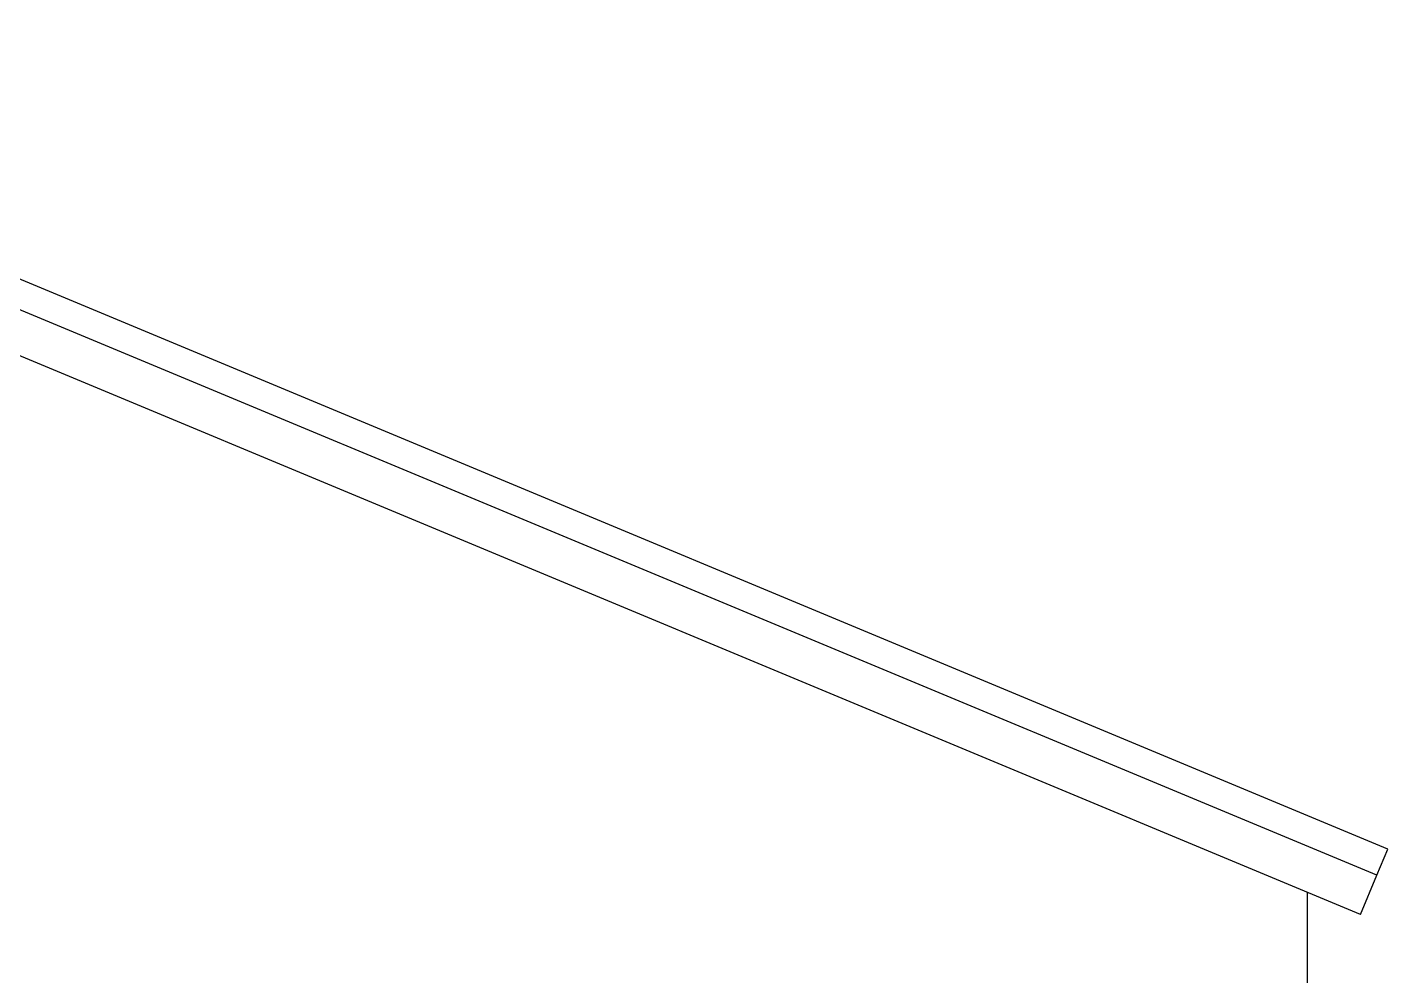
# Model space of a CAD drawing. Extents: x 32549 to 39694, y 7645 to 11950.
# Drawn here: x 33891.2 to 34275.7, y 10961.3 to 11229.5 of the extents above; entities that cross this region are included whole.
import ezdxf

# ---------------------------------------------------------------- set-up
doc = ezdxf.new("R2010")
doc.units = 0
doc.header["$LTSCALE"] = 80
doc.header["$MEASUREMENT"] = 0
for name, color, linetype in [('C2', 2, 'CONTINUOUS'), ('C7', 7, 'CONTINUOUS'), ('WALL', 2, 'CONTINUOUS'), ('WALL2', 7, 'CONTINUOUS')]:
    doc.layers.add(name, color=color, linetype=linetype)

msp = doc.modelspace()

# ---------------------------------------------------------------- linework, layer by layer
at = {"layer": 'C2'}
for p, q in [((34268.05, 10978.64), (33718.05, 11207.81)), ((34253.05, 10537.89), (34253.05, 10984.89))]:
    msp.add_line(p, q, dxfattribs=at)
at = {"layer": 'C7'}
msp.add_line((34275.74, 10997.1), (33718.05, 11229.47), dxfattribs=at)
at = {"layer": 'WALL'}
for p, q in [((34272.66, 10989.72), (33718.05, 11220.81)), ((34268.05, 10978.64), (34272.66, 10989.72))]:
    msp.add_line(p, q, dxfattribs=at)
at = {"layer": 'WALL2'}
msp.add_line((34272.66, 10989.72), (34275.74, 10997.1), dxfattribs=at)

doc.saveas('drawing.dxf')
